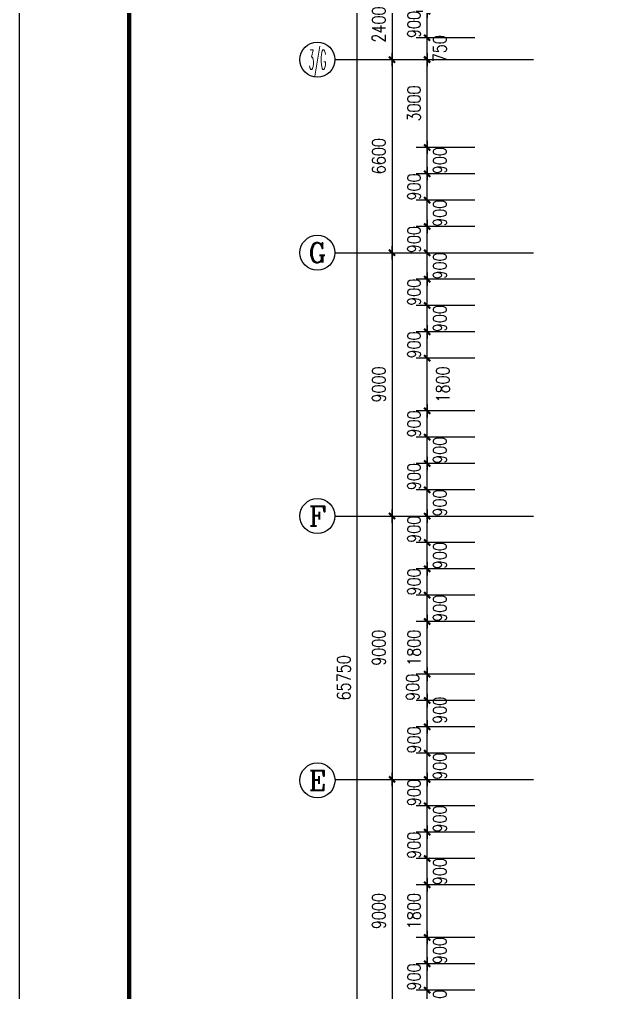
# Model space of a CAD drawing. Extents: x -55219 to 470149, y 494712 to 780039.
# Drawn here: x 343999 to 364037, y 630123 to 663378 of the extents above; entities that cross this region are included whole.
import ezdxf
from ezdxf.enums import TextEntityAlignment as Align

# ---------------------------------------------------------------- set-up
doc = ezdxf.new("R2010")
doc.units = 0
doc.header["$LTSCALE"] = 1500
doc.header["$MEASUREMENT"] = 0
doc.layers.get('0').update_dxf_attribs({"linetype": 'CONTINUOUS'})
doc.layers.get('DEFPOINTS').update_dxf_attribs({"linetype": 'CONTINUOUS'})
for name, color, linetype in [('AXIS', 3, 'CONTINUOUS'), ('AXIS_TEXT', 7, 'CONTINUOUS'), ('PUB_DIM', 3, 'CONTINUOUS'), ('PUB_TITLE', 4, 'CONTINUOUS')]:
    doc.layers.add(name, color=color, linetype=linetype)
doc.styles.add('COMPLEX', font='COMPLEX')
doc.styles.add('DIM_FONT', font='SIMPLEX.shx', dxfattribs={"width": 0.8})
doc.dimstyles.new('AXIS150', dxfattribs={"dimscale": 1.5, "dimtxt": 300, "dimasz": 1, "dimexe": 250, "dimexo": 300, "dimgap": 150, "dimtad": 1, "dimdec": 0, "dimzin": 0, "dimdsep": 46, "dimtxsty": 'DIM_FONT', "dimblk": '_DIMX', "dimcen": 0.09, "dimse1": 1, "dimse2": 1, "dimclrt": 7, "dimadec": 0, "dimazin": 0, "dimtfac": 1, "dimtdec": 0, "dimtix": 1, "dimtmove": 2, "dimatfit": 3, "dimldrblk": '_DIMX', "dimfxl": 1, "dimtolj": 1, "dimtzin": 0, "dimarcsym": 0})
doc.dimstyles.new('DIMA150', dxfattribs={"dimscale": 1.5, "dimtxt": 300, "dimasz": 1, "dimexe": 250, "dimexo": 300, "dimgap": 150, "dimtad": 1, "dimdec": 0, "dimzin": 0, "dimdsep": 46, "dimtxsty": 'DIM_FONT', "dimblk": '_DIMX', "dimcen": 0.09, "dimse1": 1, "dimclrt": 7, "dimadec": 0, "dimazin": 0, "dimtfac": 1, "dimtdec": 0, "dimtix": 1, "dimtmove": 2, "dimatfit": 3, "dimldrblk": '_DIMX', "dimfxl": 1, "dimtolj": 1, "dimtzin": 0, "dimarcsym": 0})
doc.dimstyles.new('DIMB150', dxfattribs={"dimscale": 1.5, "dimtxt": 300, "dimasz": 1, "dimexe": 250, "dimexo": 300, "dimgap": 150, "dimtad": 1, "dimdec": 0, "dimzin": 0, "dimdsep": 46, "dimtxsty": 'DIM_FONT', "dimblk": '_DIMX', "dimcen": 0.09, "dimse2": 1, "dimclrt": 7, "dimadec": 0, "dimazin": 0, "dimtfac": 1, "dimtdec": 0, "dimtix": 1, "dimtmove": 2, "dimatfit": 3, "dimldrblk": '_DIMX', "dimfxl": 1, "dimtolj": 1, "dimtzin": 0, "dimarcsym": 0})
doc.dimstyles.new('DIMN150', dxfattribs={"dimscale": 1.5, "dimtxt": 300, "dimasz": 1, "dimexe": 250, "dimexo": 300, "dimgap": 150, "dimtad": 1, "dimdec": 0, "dimzin": 0, "dimdsep": 46, "dimtxsty": 'DIM_FONT', "dimblk": '_DIMX', "dimcen": 0.09, "dimclrt": 7, "dimadec": 0, "dimazin": 0, "dimtfac": 1, "dimtdec": 0, "dimtix": 1, "dimtmove": 2, "dimatfit": 3, "dimldrblk": '_DIMX', "dimfxl": 1, "dimtolj": 1, "dimtzin": 0, "dimarcsym": 0})

# ---------------------------------------------------------------- blocks, each defined once
blk = doc.blocks.new('_AXISO')
blk.add_circle((0, 0), 0.5)
at = {"layer": 'AXIS_TEXT', "style": 'COMPLEX', "width": 1.041667}
blk.add_attdef('A', text='', height=0.56, dxfattribs=at).set_placement((-0.25, -0.28), (0.25, -0.28), align=Align.FIT)
blk = doc.blocks.new('_DIMX')
blk.add_line((-150, 0), (150, 0))
at = {"const_width": 50}
blk.add_lwpolyline([(-70, -70), (70, 70)], dxfattribs=at)
blk = doc.blocks.new('*D181')
at = {"color": 0, "linetype": 'ByBlock'}
blk.add_line((356737, 664403), (356737, 662006), dxfattribs=at)
at = {"layer": 'DEFPOINTS', "color": 0, "linetype": 'ByBlock'}
for p in [(361569, 664405), (356737, 662005), (361569, 662005)]:
    blk.add_point(p, dxfattribs=at)
at = {"color": 0, "linetype": 'ByBlock', "xscale": 1.5, "yscale": 1.5, "zscale": 1.5}
for p, rotation in [((356737, 664405), 90), ((356737, 662005), 270)]:
    blk.add_blockref('_DIMX', p, dxfattribs=dict(at, rotation=rotation))
at = {"color": 7, "linetype": 'ByBlock', "insert": (356287, 663205), "char_height": 450, "attachment_point": 5, "rotation": 90, "style": 'DIM_FONT'}
blk.add_mtext('\\A1;2400', dxfattribs=at)
blk = doc.blocks.new('*D182')
at = {"color": 0, "linetype": 'ByBlock'}
blk.add_line((356737, 662003), (356737, 655406), dxfattribs=at)
at = {"layer": 'DEFPOINTS', "color": 0, "linetype": 'ByBlock'}
for p in [(361569, 662005), (356737, 655405), (361569, 655405)]:
    blk.add_point(p, dxfattribs=at)
at = {"color": 0, "linetype": 'ByBlock', "xscale": 1.5, "yscale": 1.5, "zscale": 1.5}
for p, rotation in [((356737, 662005), 90), ((356737, 655405), 270)]:
    blk.add_blockref('_DIMX', p, dxfattribs=dict(at, rotation=rotation))
at = {"color": 7, "linetype": 'ByBlock', "insert": (356287, 658705), "char_height": 450, "attachment_point": 5, "rotation": 90, "style": 'DIM_FONT'}
blk.add_mtext('\\A1;6600', dxfattribs=at)
blk = doc.blocks.new('*D184')
at = {"color": 0, "linetype": 'ByBlock'}
blk.add_line((356737, 655403), (356737, 646406), dxfattribs=at)
at = {"layer": 'DEFPOINTS', "color": 0, "linetype": 'ByBlock'}
for p in [(361569, 655405), (356737, 646405), (361569, 646405)]:
    blk.add_point(p, dxfattribs=at)
at = {"color": 0, "linetype": 'ByBlock', "xscale": 1.5, "yscale": 1.5, "zscale": 1.5}
for p, rotation in [((356737, 655405), 90), ((356737, 646405), 270)]:
    blk.add_blockref('_DIMX', p, dxfattribs=dict(at, rotation=rotation))
at = {"color": 7, "linetype": 'ByBlock', "insert": (356287, 650905), "char_height": 450, "attachment_point": 5, "rotation": 90, "style": 'DIM_FONT'}
blk.add_mtext('\\A1;9000', dxfattribs=at)
blk = doc.blocks.new('*D185')
at = {"color": 0, "linetype": 'ByBlock'}
blk.add_line((356737, 646403), (356737, 637406), dxfattribs=at)
at = {"layer": 'DEFPOINTS', "color": 0, "linetype": 'ByBlock'}
for p in [(361569, 646405), (356737, 637405), (361569, 637405)]:
    blk.add_point(p, dxfattribs=at)
at = {"color": 0, "linetype": 'ByBlock', "xscale": 1.5, "yscale": 1.5, "zscale": 1.5}
for p, rotation in [((356737, 646405), 90), ((356737, 637405), 270)]:
    blk.add_blockref('_DIMX', p, dxfattribs=dict(at, rotation=rotation))
at = {"color": 7, "linetype": 'ByBlock', "insert": (356287, 641905), "char_height": 450, "attachment_point": 5, "rotation": 90, "style": 'DIM_FONT'}
blk.add_mtext('\\A1;9000', dxfattribs=at)
blk = doc.blocks.new('*D186')
at = {"color": 0, "linetype": 'ByBlock'}
blk.add_line((356737, 637403), (356737, 628406), dxfattribs=at)
at = {"layer": 'DEFPOINTS', "color": 0, "linetype": 'ByBlock'}
for p in [(361569, 637405), (356737, 628405), (361569, 628405)]:
    blk.add_point(p, dxfattribs=at)
at = {"color": 0, "linetype": 'ByBlock', "xscale": 1.5, "yscale": 1.5, "zscale": 1.5}
for p, rotation in [((356737, 637405), 90), ((356737, 628405), 270)]:
    blk.add_blockref('_DIMX', p, dxfattribs=dict(at, rotation=rotation))
at = {"color": 7, "linetype": 'ByBlock', "insert": (356287, 632905), "char_height": 450, "attachment_point": 5, "rotation": 90, "style": 'DIM_FONT'}
blk.add_mtext('\\A1;9000', dxfattribs=at)
blk = doc.blocks.new('*D188')
at = {"color": 0, "linetype": 'ByBlock'}
for p, q in [((359570, 673753), (355162, 673753)), ((355537, 673752), (355537, 608005)), ((359570, 608003), (355162, 608003))]:
    blk.add_line(p, q, dxfattribs=at)
at = {"layer": 'DEFPOINTS', "color": 0, "linetype": 'ByBlock'}
for p in [(360020, 673753), (355537, 608003), (360020, 608003)]:
    blk.add_point(p, dxfattribs=at)
at = {"color": 0, "linetype": 'ByBlock', "xscale": 1.5, "yscale": 1.5, "zscale": 1.5}
for p, rotation in [((355537, 673753), 90), ((355537, 608003), 270)]:
    blk.add_blockref('_DIMX', p, dxfattribs=dict(at, rotation=rotation))
at = {"color": 7, "linetype": 'ByBlock', "insert": (355087, 640878), "char_height": 450, "attachment_point": 5, "rotation": 90, "style": 'DIM_FONT'}
blk.add_mtext('\\A1;65750', dxfattribs=at)
blk = doc.blocks.new('*D358')
at = {"color": 0, "linetype": 'ByBlock'}
for p, q in [((359570, 630205), (357562, 630205)), ((357937, 629306), (357937, 630203)), ((359570, 629305), (357562, 629305))]:
    blk.add_line(p, q, dxfattribs=at)
at = {"layer": 'DEFPOINTS', "color": 0, "linetype": 'ByBlock'}
for p in [(357937, 630205), (360020, 630205), (360020, 629305)]:
    blk.add_point(p, dxfattribs=at)
at = {"color": 0, "linetype": 'ByBlock', "xscale": 1.5, "yscale": 1.5, "zscale": 1.5}
for p, rotation in [((357937, 630205), 90), ((357937, 629305), 270)]:
    blk.add_blockref('_DIMX', p, dxfattribs=dict(at, rotation=rotation))
at = {"color": 7, "linetype": 'ByBlock', "insert": (358369, 629755), "char_height": 450, "attachment_point": 5, "rotation": 90, "style": 'DIM_FONT'}
blk.add_mtext('\\A1;900', dxfattribs=at)
blk = doc.blocks.new('*D359')
at = {"color": 0, "linetype": 'ByBlock'}
for p, q in [((359570, 631105), (357562, 631105)), ((357937, 631106), (357937, 631108)), ((357937, 630205), (357937, 631105)), ((359570, 630205), (357562, 630205)), ((357937, 630203), (357937, 630202))]:
    blk.add_line(p, q, dxfattribs=at)
at = {"layer": 'DEFPOINTS', "color": 0, "linetype": 'ByBlock'}
for p in [(357937, 631105), (360020, 631105), (360020, 630205)]:
    blk.add_point(p, dxfattribs=at)
at = {"color": 0, "linetype": 'ByBlock', "xscale": 1.5, "yscale": 1.5, "zscale": 1.5}
for p, rotation in [((357937, 631105), 270), ((357937, 630205), 90)]:
    blk.add_blockref('_DIMX', p, dxfattribs=dict(at, rotation=rotation))
at = {"color": 7, "linetype": 'ByBlock', "insert": (357487, 630655), "char_height": 450, "attachment_point": 5, "rotation": 90, "style": 'DIM_FONT'}
blk.add_mtext('\\A1;900', dxfattribs=at)
blk = doc.blocks.new('*D360')
at = {"color": 0, "linetype": 'ByBlock'}
for p, q in [((359570, 632005), (357562, 632005)), ((357937, 631106), (357937, 632003)), ((359570, 631105), (357562, 631105))]:
    blk.add_line(p, q, dxfattribs=at)
at = {"layer": 'DEFPOINTS', "color": 0, "linetype": 'ByBlock'}
for p in [(357937, 632005), (360020, 632005), (360020, 631105)]:
    blk.add_point(p, dxfattribs=at)
at = {"color": 0, "linetype": 'ByBlock', "xscale": 1.5, "yscale": 1.5, "zscale": 1.5}
for p, rotation in [((357937, 632005), 90), ((357937, 631105), 270)]:
    blk.add_blockref('_DIMX', p, dxfattribs=dict(at, rotation=rotation))
at = {"color": 7, "linetype": 'ByBlock', "insert": (358369, 631555), "char_height": 450, "attachment_point": 5, "rotation": 90, "style": 'DIM_FONT'}
blk.add_mtext('\\A1;900', dxfattribs=at)
blk = doc.blocks.new('*D361')
at = {"color": 0, "linetype": 'ByBlock'}
for p, q in [((359570, 633805), (357562, 633805)), ((357937, 632006), (357937, 633803)), ((359570, 632005), (357562, 632005))]:
    blk.add_line(p, q, dxfattribs=at)
at = {"layer": 'DEFPOINTS', "color": 0, "linetype": 'ByBlock'}
for p in [(357937, 633805), (360020, 633805), (360020, 632005)]:
    blk.add_point(p, dxfattribs=at)
at = {"color": 0, "linetype": 'ByBlock', "xscale": 1.5, "yscale": 1.5, "zscale": 1.5}
for p, rotation in [((357937, 633805), 90), ((357937, 632005), 270)]:
    blk.add_blockref('_DIMX', p, dxfattribs=dict(at, rotation=rotation))
at = {"color": 7, "linetype": 'ByBlock', "insert": (357487, 632905), "char_height": 450, "attachment_point": 5, "rotation": 90, "style": 'DIM_FONT'}
blk.add_mtext('\\A1;1800', dxfattribs=at)
blk = doc.blocks.new('*D362')
at = {"color": 0, "linetype": 'ByBlock'}
for p, q in [((359570, 634705), (357562, 634705)), ((357937, 633806), (357937, 634703)), ((359570, 633805), (357562, 633805))]:
    blk.add_line(p, q, dxfattribs=at)
at = {"layer": 'DEFPOINTS', "color": 0, "linetype": 'ByBlock'}
for p in [(357937, 634705), (360020, 634705), (360020, 633805)]:
    blk.add_point(p, dxfattribs=at)
at = {"color": 0, "linetype": 'ByBlock', "xscale": 1.5, "yscale": 1.5, "zscale": 1.5}
for p, rotation in [((357937, 634705), 90), ((357937, 633805), 270)]:
    blk.add_blockref('_DIMX', p, dxfattribs=dict(at, rotation=rotation))
at = {"color": 7, "linetype": 'ByBlock', "insert": (358369, 634255), "char_height": 450, "attachment_point": 5, "rotation": 90, "style": 'DIM_FONT'}
blk.add_mtext('\\A1;900', dxfattribs=at)
blk = doc.blocks.new('*D363')
at = {"color": 0, "linetype": 'ByBlock'}
for p, q in [((359570, 635605), (357562, 635605)), ((357937, 635606), (357937, 635608)), ((357937, 634705), (357937, 635605)), ((359570, 634705), (357562, 634705)), ((357937, 634703), (357937, 634702))]:
    blk.add_line(p, q, dxfattribs=at)
at = {"layer": 'DEFPOINTS', "color": 0, "linetype": 'ByBlock'}
for p in [(357937, 635605), (360020, 635605), (360020, 634705)]:
    blk.add_point(p, dxfattribs=at)
at = {"color": 0, "linetype": 'ByBlock', "xscale": 1.5, "yscale": 1.5, "zscale": 1.5}
for p, rotation in [((357937, 635605), 270), ((357937, 634705), 90)]:
    blk.add_blockref('_DIMX', p, dxfattribs=dict(at, rotation=rotation))
at = {"color": 7, "linetype": 'ByBlock', "insert": (357487, 635155), "char_height": 450, "attachment_point": 5, "rotation": 90, "style": 'DIM_FONT'}
blk.add_mtext('\\A1;900', dxfattribs=at)
blk = doc.blocks.new('*D364')
at = {"color": 0, "linetype": 'ByBlock'}
for p, q in [((359570, 636505), (357562, 636505)), ((357937, 635606), (357937, 636503)), ((359570, 635605), (357562, 635605))]:
    blk.add_line(p, q, dxfattribs=at)
at = {"layer": 'DEFPOINTS', "color": 0, "linetype": 'ByBlock'}
for p in [(357937, 636505), (360020, 636505), (360020, 635605)]:
    blk.add_point(p, dxfattribs=at)
at = {"color": 0, "linetype": 'ByBlock', "xscale": 1.5, "yscale": 1.5, "zscale": 1.5}
for p, rotation in [((357937, 636505), 90), ((357937, 635605), 270)]:
    blk.add_blockref('_DIMX', p, dxfattribs=dict(at, rotation=rotation))
at = {"color": 7, "linetype": 'ByBlock', "insert": (358369, 636055), "char_height": 450, "attachment_point": 5, "rotation": 90, "style": 'DIM_FONT'}
blk.add_mtext('\\A1;900', dxfattribs=at)
blk = doc.blocks.new('*D365')
at = {"color": 0, "linetype": 'ByBlock'}
for p, q in [((357937, 637406), (357937, 637408)), ((357937, 636505), (357937, 637405)), ((359570, 636505), (357562, 636505)), ((357937, 636503), (357937, 636502))]:
    blk.add_line(p, q, dxfattribs=at)
at = {"layer": 'DEFPOINTS', "color": 0, "linetype": 'ByBlock'}
for p in [(357937, 637405), (360020, 637405), (360020, 636505)]:
    blk.add_point(p, dxfattribs=at)
at = {"color": 0, "linetype": 'ByBlock', "xscale": 1.5, "yscale": 1.5, "zscale": 1.5}
for p, rotation in [((357937, 637405), 270), ((357937, 636505), 90)]:
    blk.add_blockref('_DIMX', p, dxfattribs=dict(at, rotation=rotation))
at = {"color": 7, "linetype": 'ByBlock', "insert": (357487, 636955), "char_height": 450, "attachment_point": 5, "rotation": 90, "style": 'DIM_FONT'}
blk.add_mtext('\\A1;900', dxfattribs=at)
blk = doc.blocks.new('*D366')
at = {"color": 0, "linetype": 'ByBlock'}
for p, q in [((359570, 638305), (357562, 638305)), ((357937, 637406), (357937, 638303))]:
    blk.add_line(p, q, dxfattribs=at)
at = {"layer": 'DEFPOINTS', "color": 0, "linetype": 'ByBlock'}
for p in [(357937, 638305), (360020, 638305), (360020, 637405)]:
    blk.add_point(p, dxfattribs=at)
at = {"color": 0, "linetype": 'ByBlock', "xscale": 1.5, "yscale": 1.5, "zscale": 1.5}
for p, rotation in [((357937, 638305), 90), ((357937, 637405), 270)]:
    blk.add_blockref('_DIMX', p, dxfattribs=dict(at, rotation=rotation))
at = {"color": 7, "linetype": 'ByBlock', "insert": (358369, 637855), "char_height": 450, "attachment_point": 5, "rotation": 90, "style": 'DIM_FONT'}
blk.add_mtext('\\A1;900', dxfattribs=at)
blk = doc.blocks.new('*D367')
at = {"color": 0, "linetype": 'ByBlock'}
for p, q in [((359570, 639205), (357562, 639205)), ((357937, 639206), (357937, 639208)), ((357937, 638305), (357937, 639205)), ((359570, 638305), (357562, 638305)), ((357937, 638303), (357937, 638302))]:
    blk.add_line(p, q, dxfattribs=at)
at = {"layer": 'DEFPOINTS', "color": 0, "linetype": 'ByBlock'}
for p in [(357937, 639205), (360020, 639205), (360020, 638305)]:
    blk.add_point(p, dxfattribs=at)
at = {"color": 0, "linetype": 'ByBlock', "xscale": 1.5, "yscale": 1.5, "zscale": 1.5}
for p, rotation in [((357937, 639205), 270), ((357937, 638305), 90)]:
    blk.add_blockref('_DIMX', p, dxfattribs=dict(at, rotation=rotation))
at = {"color": 7, "linetype": 'ByBlock', "insert": (357487, 638755), "char_height": 450, "attachment_point": 5, "rotation": 90, "style": 'DIM_FONT'}
blk.add_mtext('\\A1;900', dxfattribs=at)
blk = doc.blocks.new('*D368')
at = {"color": 0, "linetype": 'ByBlock'}
for p, q in [((359570, 640105), (357562, 640105)), ((357937, 639206), (357937, 640103)), ((359570, 639205), (357562, 639205))]:
    blk.add_line(p, q, dxfattribs=at)
at = {"layer": 'DEFPOINTS', "color": 0, "linetype": 'ByBlock'}
for p in [(357937, 640105), (360020, 640105), (360020, 639205)]:
    blk.add_point(p, dxfattribs=at)
at = {"color": 0, "linetype": 'ByBlock', "xscale": 1.5, "yscale": 1.5, "zscale": 1.5}
for p, rotation in [((357937, 640105), 90), ((357937, 639205), 270)]:
    blk.add_blockref('_DIMX', p, dxfattribs=dict(at, rotation=rotation))
at = {"color": 7, "linetype": 'ByBlock', "insert": (358369, 639769), "char_height": 450, "attachment_point": 5, "rotation": 90, "style": 'DIM_FONT'}
blk.add_mtext('\\A1;900', dxfattribs=at)
blk = doc.blocks.new('*D369')
at = {"color": 0, "linetype": 'ByBlock'}
for p, q in [((359570, 641005), (357562, 641005)), ((357937, 640106), (357937, 641003)), ((359570, 640105), (357562, 640105))]:
    blk.add_line(p, q, dxfattribs=at)
at = {"layer": 'DEFPOINTS', "color": 0, "linetype": 'ByBlock'}
for p in [(357937, 641005), (360020, 641005), (360020, 640105)]:
    blk.add_point(p, dxfattribs=at)
at = {"color": 0, "linetype": 'ByBlock', "xscale": 1.5, "yscale": 1.5, "zscale": 1.5}
for p, rotation in [((357937, 641005), 90), ((357937, 640105), 270)]:
    blk.add_blockref('_DIMX', p, dxfattribs=dict(at, rotation=rotation))
at = {"color": 7, "linetype": 'ByBlock', "insert": (357441, 640555), "char_height": 450, "attachment_point": 5, "rotation": 90, "style": 'DIM_FONT'}
blk.add_mtext('\\A1;900', dxfattribs=at)
blk = doc.blocks.new('*D370')
at = {"color": 0, "linetype": 'ByBlock'}
for p, q in [((359570, 642805), (357562, 642805)), ((357937, 641006), (357937, 642803)), ((359570, 641005), (357562, 641005))]:
    blk.add_line(p, q, dxfattribs=at)
at = {"layer": 'DEFPOINTS', "color": 0, "linetype": 'ByBlock'}
for p in [(357937, 642805), (360020, 642805), (360020, 641005)]:
    blk.add_point(p, dxfattribs=at)
at = {"color": 0, "linetype": 'ByBlock', "xscale": 1.5, "yscale": 1.5, "zscale": 1.5}
for p, rotation in [((357937, 642805), 90), ((357937, 641005), 270)]:
    blk.add_blockref('_DIMX', p, dxfattribs=dict(at, rotation=rotation))
at = {"color": 7, "linetype": 'ByBlock', "insert": (357487, 641905), "char_height": 450, "attachment_point": 5, "rotation": 90, "style": 'DIM_FONT'}
blk.add_mtext('\\A1;1800', dxfattribs=at)
blk = doc.blocks.new('*D371')
at = {"color": 0, "linetype": 'ByBlock'}
for p, q in [((359570, 643705), (357562, 643705)), ((357937, 642806), (357937, 643703)), ((359570, 642805), (357562, 642805))]:
    blk.add_line(p, q, dxfattribs=at)
at = {"layer": 'DEFPOINTS', "color": 0, "linetype": 'ByBlock'}
for p in [(357937, 643705), (360020, 643705), (360020, 642805)]:
    blk.add_point(p, dxfattribs=at)
at = {"color": 0, "linetype": 'ByBlock', "xscale": 1.5, "yscale": 1.5, "zscale": 1.5}
for p, rotation in [((357937, 643705), 90), ((357937, 642805), 270)]:
    blk.add_blockref('_DIMX', p, dxfattribs=dict(at, rotation=rotation))
at = {"color": 7, "linetype": 'ByBlock', "insert": (358369, 643255), "char_height": 450, "attachment_point": 5, "rotation": 90, "style": 'DIM_FONT'}
blk.add_mtext('\\A1;900', dxfattribs=at)
blk = doc.blocks.new('*D372')
at = {"color": 0, "linetype": 'ByBlock'}
for p, q in [((359570, 644605), (357562, 644605)), ((357937, 644606), (357937, 644608)), ((357937, 643705), (357937, 644605)), ((359570, 643705), (357562, 643705)), ((357937, 643703), (357937, 643702))]:
    blk.add_line(p, q, dxfattribs=at)
at = {"layer": 'DEFPOINTS', "color": 0, "linetype": 'ByBlock'}
for p in [(357937, 644605), (360020, 644605), (360020, 643705)]:
    blk.add_point(p, dxfattribs=at)
at = {"color": 0, "linetype": 'ByBlock', "xscale": 1.5, "yscale": 1.5, "zscale": 1.5}
for p, rotation in [((357937, 644605), 270), ((357937, 643705), 90)]:
    blk.add_blockref('_DIMX', p, dxfattribs=dict(at, rotation=rotation))
at = {"color": 7, "linetype": 'ByBlock', "insert": (357487, 644155), "char_height": 450, "attachment_point": 5, "rotation": 90, "style": 'DIM_FONT'}
blk.add_mtext('\\A1;900', dxfattribs=at)
blk = doc.blocks.new('*D373')
at = {"color": 0, "linetype": 'ByBlock'}
for p, q in [((359570, 645505), (357562, 645505)), ((357937, 644606), (357937, 645503)), ((359570, 644605), (357562, 644605))]:
    blk.add_line(p, q, dxfattribs=at)
at = {"layer": 'DEFPOINTS', "color": 0, "linetype": 'ByBlock'}
for p in [(357937, 645505), (360020, 645505), (360020, 644605)]:
    blk.add_point(p, dxfattribs=at)
at = {"color": 0, "linetype": 'ByBlock', "xscale": 1.5, "yscale": 1.5, "zscale": 1.5}
for p, rotation in [((357937, 645505), 90), ((357937, 644605), 270)]:
    blk.add_blockref('_DIMX', p, dxfattribs=dict(at, rotation=rotation))
at = {"color": 7, "linetype": 'ByBlock', "insert": (358369, 645055), "char_height": 450, "attachment_point": 5, "rotation": 90, "style": 'DIM_FONT'}
blk.add_mtext('\\A1;900', dxfattribs=at)
blk = doc.blocks.new('*D374')
at = {"color": 0, "linetype": 'ByBlock'}
for p, q in [((357937, 646406), (357937, 646408)), ((357937, 645505), (357937, 646405)), ((359570, 645505), (357562, 645505)), ((357937, 645503), (357937, 645502))]:
    blk.add_line(p, q, dxfattribs=at)
at = {"layer": 'DEFPOINTS', "color": 0, "linetype": 'ByBlock'}
for p in [(357937, 646405), (360020, 646405), (360020, 645505)]:
    blk.add_point(p, dxfattribs=at)
at = {"color": 0, "linetype": 'ByBlock', "xscale": 1.5, "yscale": 1.5, "zscale": 1.5}
for p, rotation in [((357937, 646405), 270), ((357937, 645505), 90)]:
    blk.add_blockref('_DIMX', p, dxfattribs=dict(at, rotation=rotation))
at = {"color": 7, "linetype": 'ByBlock', "insert": (357487, 645955), "char_height": 450, "attachment_point": 5, "rotation": 90, "style": 'DIM_FONT'}
blk.add_mtext('\\A1;900', dxfattribs=at)
blk = doc.blocks.new('*D375')
at = {"color": 0, "linetype": 'ByBlock'}
for p, q in [((359570, 647305), (357562, 647305)), ((357937, 646406), (357937, 647303))]:
    blk.add_line(p, q, dxfattribs=at)
at = {"layer": 'DEFPOINTS', "color": 0, "linetype": 'ByBlock'}
for p in [(357937, 647305), (360020, 647305), (360020, 646405)]:
    blk.add_point(p, dxfattribs=at)
at = {"color": 0, "linetype": 'ByBlock', "xscale": 1.5, "yscale": 1.5, "zscale": 1.5}
for p, rotation in [((357937, 647305), 90), ((357937, 646405), 270)]:
    blk.add_blockref('_DIMX', p, dxfattribs=dict(at, rotation=rotation))
at = {"color": 7, "linetype": 'ByBlock', "insert": (358369, 646855), "char_height": 450, "attachment_point": 5, "rotation": 90, "style": 'DIM_FONT'}
blk.add_mtext('\\A1;900', dxfattribs=at)
blk = doc.blocks.new('*D376')
at = {"color": 0, "linetype": 'ByBlock'}
for p, q in [((359570, 648205), (357562, 648205)), ((357937, 648206), (357937, 648208)), ((357937, 647305), (357937, 648205)), ((359570, 647305), (357562, 647305)), ((357937, 647303), (357937, 647302))]:
    blk.add_line(p, q, dxfattribs=at)
at = {"layer": 'DEFPOINTS', "color": 0, "linetype": 'ByBlock'}
for p in [(357937, 648205), (360020, 648205), (360020, 647305)]:
    blk.add_point(p, dxfattribs=at)
at = {"color": 0, "linetype": 'ByBlock', "xscale": 1.5, "yscale": 1.5, "zscale": 1.5}
for p, rotation in [((357937, 648205), 270), ((357937, 647305), 90)]:
    blk.add_blockref('_DIMX', p, dxfattribs=dict(at, rotation=rotation))
at = {"color": 7, "linetype": 'ByBlock', "insert": (357487, 647755), "char_height": 450, "attachment_point": 5, "rotation": 90, "style": 'DIM_FONT'}
blk.add_mtext('\\A1;900', dxfattribs=at)
blk = doc.blocks.new('*D377')
at = {"color": 0, "linetype": 'ByBlock'}
for p, q in [((359570, 649105), (357562, 649105)), ((357937, 648206), (357937, 649103)), ((359570, 648205), (357562, 648205))]:
    blk.add_line(p, q, dxfattribs=at)
at = {"layer": 'DEFPOINTS', "color": 0, "linetype": 'ByBlock'}
for p in [(357937, 649105), (360020, 649105), (360020, 648205)]:
    blk.add_point(p, dxfattribs=at)
at = {"color": 0, "linetype": 'ByBlock', "xscale": 1.5, "yscale": 1.5, "zscale": 1.5}
for p, rotation in [((357937, 649105), 90), ((357937, 648205), 270)]:
    blk.add_blockref('_DIMX', p, dxfattribs=dict(at, rotation=rotation))
at = {"color": 7, "linetype": 'ByBlock', "insert": (358369, 648655), "char_height": 450, "attachment_point": 5, "rotation": 90, "style": 'DIM_FONT'}
blk.add_mtext('\\A1;900', dxfattribs=at)
blk = doc.blocks.new('*D378')
at = {"color": 0, "linetype": 'ByBlock'}
for p, q in [((359570, 650005), (357562, 650005)), ((357937, 650006), (357937, 650008)), ((357937, 649105), (357937, 650005)), ((359570, 649105), (357562, 649105)), ((357937, 649103), (357937, 649102))]:
    blk.add_line(p, q, dxfattribs=at)
at = {"layer": 'DEFPOINTS', "color": 0, "linetype": 'ByBlock'}
for p in [(357937, 650005), (360020, 650005), (360020, 649105)]:
    blk.add_point(p, dxfattribs=at)
at = {"color": 0, "linetype": 'ByBlock', "xscale": 1.5, "yscale": 1.5, "zscale": 1.5}
for p, rotation in [((357937, 650005), 270), ((357937, 649105), 90)]:
    blk.add_blockref('_DIMX', p, dxfattribs=dict(at, rotation=rotation))
at = {"color": 7, "linetype": 'ByBlock', "insert": (357487, 649555), "char_height": 450, "attachment_point": 5, "rotation": 90, "style": 'DIM_FONT'}
blk.add_mtext('\\A1;900', dxfattribs=at)
blk = doc.blocks.new('*D379')
at = {"color": 0, "linetype": 'ByBlock'}
for p, q in [((359570, 651805), (357562, 651805)), ((357937, 650006), (357937, 651803)), ((359570, 650005), (357562, 650005))]:
    blk.add_line(p, q, dxfattribs=at)
at = {"layer": 'DEFPOINTS', "color": 0, "linetype": 'ByBlock'}
for p in [(357937, 651805), (360020, 651805), (360020, 650005)]:
    blk.add_point(p, dxfattribs=at)
at = {"color": 0, "linetype": 'ByBlock', "xscale": 1.5, "yscale": 1.5, "zscale": 1.5}
for p, rotation in [((357937, 651805), 90), ((357937, 650005), 270)]:
    blk.add_blockref('_DIMX', p, dxfattribs=dict(at, rotation=rotation))
at = {"color": 7, "linetype": 'ByBlock', "insert": (358472, 650905), "char_height": 450, "attachment_point": 5, "rotation": 90, "style": 'DIM_FONT'}
blk.add_mtext('\\A1;1800', dxfattribs=at)
blk = doc.blocks.new('*D380')
at = {"color": 0, "linetype": 'ByBlock'}
for p, q in [((359570, 652705), (357562, 652705)), ((357937, 652706), (357937, 652708)), ((357937, 651805), (357937, 652705)), ((359570, 651805), (357562, 651805)), ((357937, 651803), (357937, 651802))]:
    blk.add_line(p, q, dxfattribs=at)
at = {"layer": 'DEFPOINTS', "color": 0, "linetype": 'ByBlock'}
for p in [(357937, 652705), (360020, 652705), (360020, 651805)]:
    blk.add_point(p, dxfattribs=at)
at = {"color": 0, "linetype": 'ByBlock', "xscale": 1.5, "yscale": 1.5, "zscale": 1.5}
for p, rotation in [((357937, 652705), 270), ((357937, 651805), 90)]:
    blk.add_blockref('_DIMX', p, dxfattribs=dict(at, rotation=rotation))
at = {"color": 7, "linetype": 'ByBlock', "insert": (357487, 652255), "char_height": 450, "attachment_point": 5, "rotation": 90, "style": 'DIM_FONT'}
blk.add_mtext('\\A1;900', dxfattribs=at)
blk = doc.blocks.new('*D381')
at = {"color": 0, "linetype": 'ByBlock'}
for p, q in [((359570, 653605), (357562, 653605)), ((357937, 652706), (357937, 653603)), ((359570, 652705), (357562, 652705))]:
    blk.add_line(p, q, dxfattribs=at)
at = {"layer": 'DEFPOINTS', "color": 0, "linetype": 'ByBlock'}
for p in [(357937, 653605), (360020, 653605), (360020, 652705)]:
    blk.add_point(p, dxfattribs=at)
at = {"color": 0, "linetype": 'ByBlock', "xscale": 1.5, "yscale": 1.5, "zscale": 1.5}
for p, rotation in [((357937, 653605), 90), ((357937, 652705), 270)]:
    blk.add_blockref('_DIMX', p, dxfattribs=dict(at, rotation=rotation))
at = {"color": 7, "linetype": 'ByBlock', "insert": (358369, 653155), "char_height": 450, "attachment_point": 5, "rotation": 90, "style": 'DIM_FONT'}
blk.add_mtext('\\A1;900', dxfattribs=at)
blk = doc.blocks.new('*D382')
at = {"color": 0, "linetype": 'ByBlock'}
for p, q in [((359570, 654505), (357562, 654505)), ((357937, 654506), (357937, 654508)), ((357937, 653605), (357937, 654505)), ((359570, 653605), (357562, 653605)), ((357937, 653603), (357937, 653602))]:
    blk.add_line(p, q, dxfattribs=at)
at = {"layer": 'DEFPOINTS', "color": 0, "linetype": 'ByBlock'}
for p in [(357937, 654505), (360020, 654505), (360020, 653605)]:
    blk.add_point(p, dxfattribs=at)
at = {"color": 0, "linetype": 'ByBlock', "xscale": 1.5, "yscale": 1.5, "zscale": 1.5}
for p, rotation in [((357937, 654505), 270), ((357937, 653605), 90)]:
    blk.add_blockref('_DIMX', p, dxfattribs=dict(at, rotation=rotation))
at = {"color": 7, "linetype": 'ByBlock', "insert": (357487, 654055), "char_height": 450, "attachment_point": 5, "rotation": 90, "style": 'DIM_FONT'}
blk.add_mtext('\\A1;900', dxfattribs=at)
blk = doc.blocks.new('*D383')
at = {"color": 0, "linetype": 'ByBlock'}
for p, q in [((357937, 654506), (357937, 655403)), ((359570, 654505), (357562, 654505))]:
    blk.add_line(p, q, dxfattribs=at)
at = {"layer": 'DEFPOINTS', "color": 0, "linetype": 'ByBlock'}
for p in [(357937, 655405), (360020, 655405), (360020, 654505)]:
    blk.add_point(p, dxfattribs=at)
at = {"color": 0, "linetype": 'ByBlock', "xscale": 1.5, "yscale": 1.5, "zscale": 1.5}
for p, rotation in [((357937, 655405), 90), ((357937, 654505), 270)]:
    blk.add_blockref('_DIMX', p, dxfattribs=dict(at, rotation=rotation))
at = {"color": 7, "linetype": 'ByBlock', "insert": (358369, 654955), "char_height": 450, "attachment_point": 5, "rotation": 90, "style": 'DIM_FONT'}
blk.add_mtext('\\A1;900', dxfattribs=at)
blk = doc.blocks.new('*D384')
at = {"color": 0, "linetype": 'ByBlock'}
for p, q in [((359570, 656305), (357562, 656305)), ((357937, 656306), (357937, 656308)), ((357937, 655405), (357937, 656305)), ((357937, 655403), (357937, 655402))]:
    blk.add_line(p, q, dxfattribs=at)
at = {"layer": 'DEFPOINTS', "color": 0, "linetype": 'ByBlock'}
for p in [(357937, 656305), (360020, 656305), (360020, 655405)]:
    blk.add_point(p, dxfattribs=at)
at = {"color": 0, "linetype": 'ByBlock', "xscale": 1.5, "yscale": 1.5, "zscale": 1.5}
for p, rotation in [((357937, 656305), 270), ((357937, 655405), 90)]:
    blk.add_blockref('_DIMX', p, dxfattribs=dict(at, rotation=rotation))
at = {"color": 7, "linetype": 'ByBlock', "insert": (357487, 655855), "char_height": 450, "attachment_point": 5, "rotation": 90, "style": 'DIM_FONT'}
blk.add_mtext('\\A1;900', dxfattribs=at)
blk = doc.blocks.new('*D385')
at = {"color": 0, "linetype": 'ByBlock'}
for p, q in [((359570, 657205), (357562, 657205)), ((357937, 656306), (357937, 657203)), ((359570, 656305), (357562, 656305))]:
    blk.add_line(p, q, dxfattribs=at)
at = {"layer": 'DEFPOINTS', "color": 0, "linetype": 'ByBlock'}
for p in [(357937, 657205), (360020, 657205), (360020, 656305)]:
    blk.add_point(p, dxfattribs=at)
at = {"color": 0, "linetype": 'ByBlock', "xscale": 1.5, "yscale": 1.5, "zscale": 1.5}
for p, rotation in [((357937, 657205), 90), ((357937, 656305), 270)]:
    blk.add_blockref('_DIMX', p, dxfattribs=dict(at, rotation=rotation))
at = {"color": 7, "linetype": 'ByBlock', "insert": (358369, 656755), "char_height": 450, "attachment_point": 5, "rotation": 90, "style": 'DIM_FONT'}
blk.add_mtext('\\A1;900', dxfattribs=at)
blk = doc.blocks.new('*D386')
at = {"color": 0, "linetype": 'ByBlock'}
for p, q in [((359570, 658105), (357562, 658105)), ((357937, 658106), (357937, 658108)), ((357937, 657205), (357937, 658105)), ((359570, 657205), (357562, 657205)), ((357937, 657203), (357937, 657202))]:
    blk.add_line(p, q, dxfattribs=at)
at = {"layer": 'DEFPOINTS', "color": 0, "linetype": 'ByBlock'}
for p in [(357937, 658105), (360020, 658105), (360020, 657205)]:
    blk.add_point(p, dxfattribs=at)
at = {"color": 0, "linetype": 'ByBlock', "xscale": 1.5, "yscale": 1.5, "zscale": 1.5}
for p, rotation in [((357937, 658105), 270), ((357937, 657205), 90)]:
    blk.add_blockref('_DIMX', p, dxfattribs=dict(at, rotation=rotation))
at = {"color": 7, "linetype": 'ByBlock', "insert": (357487, 657655), "char_height": 450, "attachment_point": 5, "rotation": 90, "style": 'DIM_FONT'}
blk.add_mtext('\\A1;900', dxfattribs=at)
blk = doc.blocks.new('*D387')
at = {"color": 0, "linetype": 'ByBlock'}
for p, q in [((359570, 659005), (357562, 659005)), ((357937, 658106), (357937, 659003)), ((359570, 658105), (357562, 658105))]:
    blk.add_line(p, q, dxfattribs=at)
at = {"layer": 'DEFPOINTS', "color": 0, "linetype": 'ByBlock'}
for p in [(357937, 659005), (360020, 659005), (360020, 658105)]:
    blk.add_point(p, dxfattribs=at)
at = {"color": 0, "linetype": 'ByBlock', "xscale": 1.5, "yscale": 1.5, "zscale": 1.5}
for p, rotation in [((357937, 659005), 90), ((357937, 658105), 270)]:
    blk.add_blockref('_DIMX', p, dxfattribs=dict(at, rotation=rotation))
at = {"color": 7, "linetype": 'ByBlock', "insert": (358369, 658555), "char_height": 450, "attachment_point": 5, "rotation": 90, "style": 'DIM_FONT'}
blk.add_mtext('\\A1;900', dxfattribs=at)
blk = doc.blocks.new('*D388')
at = {"color": 0, "linetype": 'ByBlock'}
for p, q in [((357937, 659006), (357937, 662003)), ((359570, 659005), (357562, 659005))]:
    blk.add_line(p, q, dxfattribs=at)
at = {"layer": 'DEFPOINTS', "color": 0, "linetype": 'ByBlock'}
for p in [(357937, 662005), (360020, 662005), (360020, 659005)]:
    blk.add_point(p, dxfattribs=at)
at = {"color": 0, "linetype": 'ByBlock', "xscale": 1.5, "yscale": 1.5, "zscale": 1.5}
for p, rotation in [((357937, 662005), 90), ((357937, 659005), 270)]:
    blk.add_blockref('_DIMX', p, dxfattribs=dict(at, rotation=rotation))
at = {"color": 7, "linetype": 'ByBlock', "insert": (357487, 660505), "char_height": 450, "attachment_point": 5, "rotation": 90, "style": 'DIM_FONT'}
blk.add_mtext('\\A1;3000', dxfattribs=at)
blk = doc.blocks.new('*D389')
at = {"color": 0, "linetype": 'ByBlock'}
for p, q in [((359570, 662755), (357562, 662755)), ((357937, 662006), (357937, 662753))]:
    blk.add_line(p, q, dxfattribs=at)
at = {"layer": 'DEFPOINTS', "color": 0, "linetype": 'ByBlock'}
for p in [(357937, 662755), (360020, 662755), (360020, 662005)]:
    blk.add_point(p, dxfattribs=at)
at = {"color": 0, "linetype": 'ByBlock', "xscale": 1.5, "yscale": 1.5, "zscale": 1.5}
for p, rotation in [((357937, 662755), 90), ((357937, 662005), 270)]:
    blk.add_blockref('_DIMX', p, dxfattribs=dict(at, rotation=rotation))
at = {"color": 7, "linetype": 'ByBlock', "insert": (358369, 662380), "char_height": 450, "attachment_point": 5, "rotation": 90, "style": 'DIM_FONT'}
blk.add_mtext('\\A1;750', dxfattribs=at)
blk = doc.blocks.new('*D390')
at = {"color": 0, "linetype": 'ByBlock'}
for p, q in [((359570, 663655), (357562, 663655)), ((357937, 663656), (357937, 663658)), ((357937, 662755), (357937, 663655)), ((359570, 662755), (357562, 662755)), ((357937, 662753), (357937, 662752))]:
    blk.add_line(p, q, dxfattribs=at)
at = {"layer": 'DEFPOINTS', "color": 0, "linetype": 'ByBlock'}
for p in [(357937, 663655), (360020, 663655), (360020, 662755)]:
    blk.add_point(p, dxfattribs=at)
at = {"color": 0, "linetype": 'ByBlock', "xscale": 1.5, "yscale": 1.5, "zscale": 1.5}
for p, rotation in [((357937, 663655), 270), ((357937, 662755), 90)]:
    blk.add_blockref('_DIMX', p, dxfattribs=dict(at, rotation=rotation))
at = {"color": 7, "linetype": 'ByBlock', "insert": (357487, 663205), "char_height": 450, "attachment_point": 5, "rotation": 90, "style": 'DIM_FONT'}
blk.add_mtext('\\A1;900', dxfattribs=at)

msp = doc.modelspace()

# ---------------------------------------------------------------- linework, layer by layer
at = {"layer": 'AXIS'}
for p, q in [((354786.6, 662004.9), (361568.9, 662004.9)), ((354786.6, 655404.9), (361568.9, 655404.9)), ((354786.6, 646404.9), (361568.9, 646404.9)), ((354786.6, 637404.9), (361568.9, 637404.9))]:
    msp.add_line(p, q, dxfattribs=at)
at = {"layer": 'PUB_TITLE'}
msp.add_lwpolyline([(343999.3, 593781.4), (343999.3, 682881.4), (470149.3, 682881.4), (470149.3, 593781.4)], close=True, dxfattribs=at)
at = {"layer": 'PUB_TITLE', "const_width": 150}
msp.add_lwpolyline([(347749.3, 595281.4), (468649.3, 595281.4), (468649.3, 681381.4), (347749.3, 681381.4)], close=True, dxfattribs=at)

# ---------------------------------------------------------------- block references
at = {"layer": 'AXIS'}
ref = msp.add_blockref('_AXISO', (354186.6, 662004.9), dxfattribs=dict(at, xscale=1200, yscale=1200, zscale=1200))
ref.add_attrib('A', '3/G', dxfattribs={"layer": 'AXIS_TEXT', "height": 672, "style": 'COMPLEX', "width": 0.317797}).set_placement((353886.6, 661668.9), (354486.6, 661668.9), align=Align.FIT)
at = {"layer": 'AXIS', "xscale": 1200, "yscale": 1200, "zscale": 1200}
msp.add_blockref('_AXISO', (354186.6, 655404.9), dxfattribs=at).add_auto_attribs({'A': 'G'})
at = {"layer": 'AXIS'}
ref = msp.add_blockref('_AXISO', (354186.6, 646404.9), dxfattribs=dict(at, xscale=1200, yscale=1200, zscale=1200))
ref.add_attrib('A', 'F', dxfattribs={"layer": 'AXIS_TEXT', "height": 672, "style": 'COMPLEX', "width": 1.171875}).set_placement((353886.6, 646068.9), (354486.6, 646068.9), align=Align.FIT)
ref = msp.add_blockref('_AXISO', (354187.9, 637371.9), dxfattribs=dict(at, xscale=1200, yscale=1200, zscale=1200))
ref.add_attrib('A', 'E', dxfattribs={"layer": 'AXIS_TEXT', "height": 672, "style": 'COMPLEX', "width": 1.171875}).set_placement((353887.9, 637035.9), (354487.9, 637035.9), align=Align.FIT)

# ---------------------------------------------------------------- dimensions: what is measured, and where the dimension line sits
for base, p1, p2, picture, middle in [((356736.6, 662004.9), (361568.9, 664404.9), (361568.9, 662004.9), '*D181', (356286.6, 663204.9)), ((356736.6, 655404.9), (361568.9, 662004.9), (361568.9, 655404.9), '*D182', (356286.6, 658704.9)), ((356736.6, 646404.9), (361568.9, 655404.9), (361568.9, 646404.9), '*D184', (356286.6, 650904.9)), ((356736.6, 637404.9), (361568.9, 646404.9), (361568.9, 637404.9), '*D185', (356286.6, 641904.9)), ((356736.6, 628404.9), (361568.9, 637404.9), (361568.9, 628404.9), '*D186', (356286.6, 632904.9))]:
    dim = msp.add_linear_dim(base=base, p1=p1, p2=p2, angle=90, dimstyle='AXIS150', dxfattribs=at)
    dim.commit()
    dim.dimension.update_dxf_attribs({"geometry": picture, "text_midpoint": middle, "dimtype": 160})
at = {"layer": 'PUB_DIM'}
for p1, p2, distance, dimstyle, picture, middle in [((360019.5, 673753.4), (360019.5, 608003.4), -4483, 'DIMN150', '*D188', (355086.6, 640878.4)), ((360019.5, 662754.9), (360019.5, 663654.9), 2083, 'DIMN150', '*D390', (357486.6, 663204.9)), ((360019.5, 659004.9), (360019.5, 662004.9), 2083, 'DIMB150', '*D388', (357486.6, 660504.9)), ((360019.5, 657204.9), (360019.5, 658104.9), 2083, 'DIMN150', '*D386', (357486.6, 657654.9)), ((360019.5, 655404.9), (360019.5, 656304.9), 2083, 'DIMA150', '*D384', (357486.6, 655854.9)), ((360019.5, 653604.9), (360019.5, 654504.9), 2083, 'DIMN150', '*D382', (357486.6, 654054.9)), ((360019.5, 651804.9), (360019.5, 652704.9), 2083, 'DIMN150', '*D380', (357486.6, 652254.9)), ((360019.5, 649104.9), (360019.5, 650004.9), 2083, 'DIMN150', '*D378', (357486.6, 649554.9)), ((360019.5, 647304.9), (360019.5, 648204.9), 2083, 'DIMN150', '*D376', (357486.6, 647754.9)), ((360019.5, 645504.9), (360019.5, 646404.9), 2083, 'DIMB150', '*D374', (357486.6, 645954.9)), ((360019.5, 643704.9), (360019.5, 644604.9), 2083, 'DIMN150', '*D372', (357486.6, 644154.9)), ((360019.5, 641004.9), (360019.5, 642804.9), 2083, 'DIMN150', '*D370', (357486.6, 641904.9)), ((360019.5, 638305), (360019.5, 639204.9), 2083, 'DIMN150', '*D367', (357486.6, 638754.9)), ((360019.5, 636504.9), (360019.5, 637404.9), 2083, 'DIMB150', '*D365', (357486.6, 636954.9)), ((360019.5, 634704.9), (360019.5, 635604.9), 2083, 'DIMN150', '*D363', (357486.6, 635154.9)), ((360019.5, 632004.9), (360019.5, 633804.9), 2083, 'DIMN150', '*D361', (357486.6, 632904.9)), ((360019.5, 630204.9), (360019.5, 631104.9), 2083, 'DIMN150', '*D359', (357486.6, 630654.9))]:
    dim = msp.add_aligned_dim(p1=p1, p2=p2, distance=distance, dimstyle=dimstyle, dxfattribs=at)
    dim.commit()
    dim.dimension.update_dxf_attribs({"geometry": picture, "text_midpoint": middle})
for base, p1, p2, dimstyle, picture, middle in [((357936.6, 662754.9), (360019.5, 662004.9), (360019.5, 662754.9), 'DIMA150', '*D389', (358368.6, 662379.9)), ((357936.6, 659004.9), (360019.5, 658104.9), (360019.5, 659004.9), 'DIMN150', '*D387', (358368.6, 658554.9)), ((357936.6, 657204.9), (360019.5, 656304.9), (360019.5, 657204.9), 'DIMN150', '*D385', (358368.6, 656754.9)), ((357936.6, 655404.9), (360019.5, 654504.9), (360019.5, 655404.9), 'DIMB150', '*D383', (358368.6, 654954.9)), ((357936.6, 653604.9), (360019.5, 652704.9), (360019.5, 653604.9), 'DIMN150', '*D381', (358368.6, 653154.9)), ((357936.6, 651804.9), (360019.5, 650004.9), (360019.5, 651804.9), 'DIMN150', '*D379', (358471.9, 650904.9)), ((357936.6, 649104.9), (360019.5, 648204.9), (360019.5, 649104.9), 'DIMN150', '*D377', (358368.6, 648654.9)), ((357936.6, 647304.9), (360019.5, 646404.9), (360019.5, 647304.9), 'DIMA150', '*D375', (358368.6, 646854.9)), ((357936.6, 645504.9), (360019.5, 644604.9), (360019.5, 645504.9), 'DIMN150', '*D373', (358368.6, 645054.9)), ((357936.6, 643704.9), (360019.5, 642804.9), (360019.5, 643704.9), 'DIMN150', '*D371', (358368.6, 643254.9)), ((357936.6, 641004.9), (360019.5, 640104.9), (360019.5, 641004.9), 'DIMN150', '*D369', (357440.8, 640554.9)), ((357936.6, 640104.9), (360019.5, 639204.9), (360019.5, 640104.9), 'DIMN150', '*D368', (358368.6, 639768.6)), ((357936.6, 638305), (360019.5, 637404.9), (360019.5, 638305), 'DIMA150', '*D366', (358368.6, 637854.9)), ((357936.6, 636504.9), (360019.5, 635604.9), (360019.5, 636504.9), 'DIMN150', '*D364', (358368.6, 636054.9)), ((357936.6, 634704.9), (360019.5, 633804.9), (360019.5, 634704.9), 'DIMN150', '*D362', (358368.6, 634254.9)), ((357936.6, 632004.9), (360019.5, 631104.9), (360019.5, 632004.9), 'DIMN150', '*D360', (358368.6, 631554.9)), ((357936.6, 630204.9), (360019.5, 629304.9), (360019.5, 630204.9), 'DIMN150', '*D358', (358368.6, 629754.9))]:
    dim = msp.add_linear_dim(base=base, p1=p1, p2=p2, angle=90, dimstyle=dimstyle, dxfattribs=at)
    dim.commit()
    dim.dimension.update_dxf_attribs({"geometry": picture, "text_midpoint": middle, "dimtype": 161})

doc.saveas('drawing.dxf')
